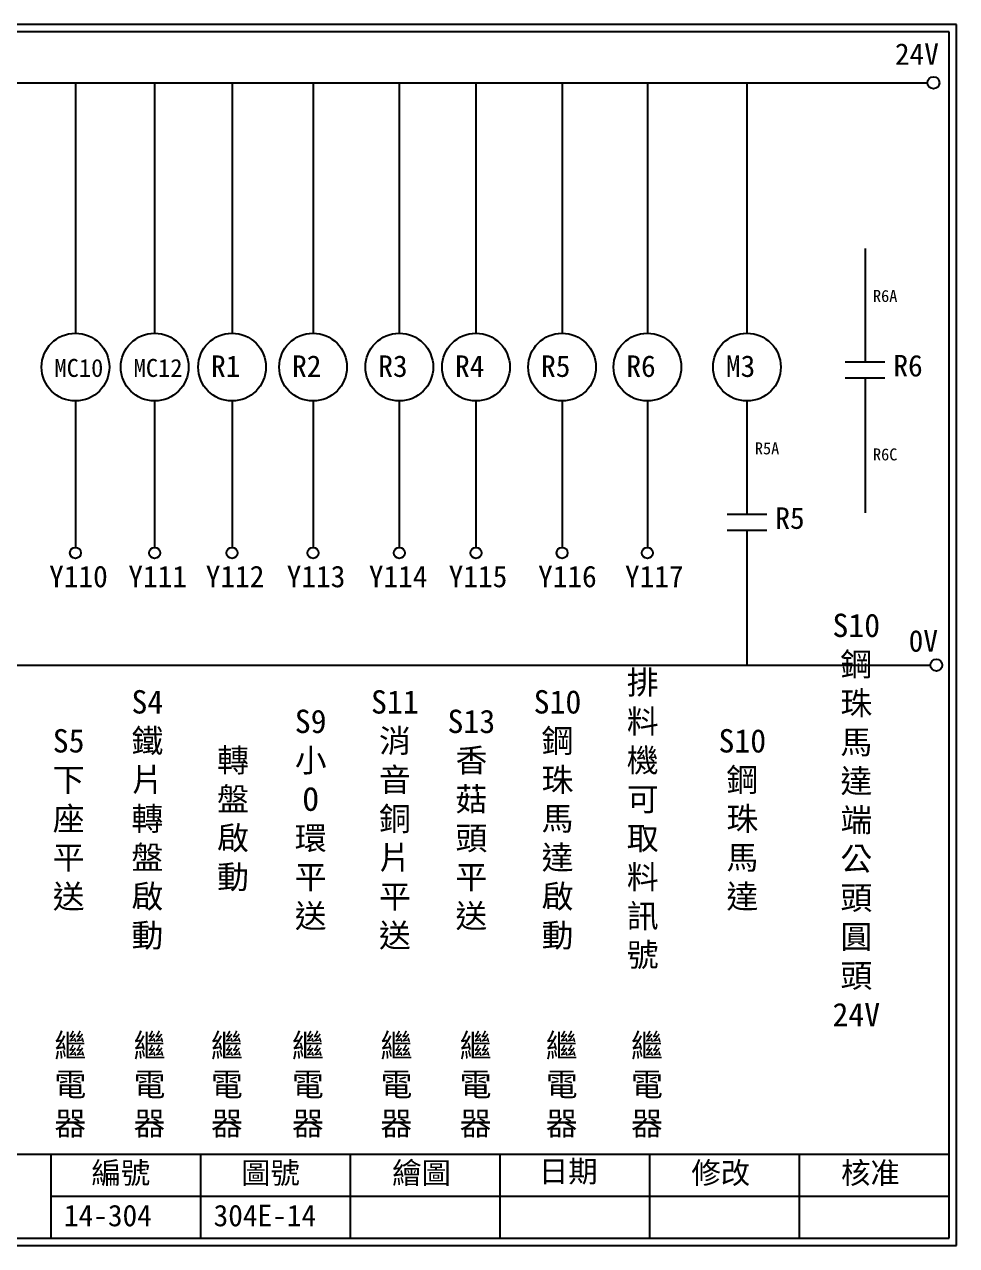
# Model space of a CAD drawing. Extents: x 926 to 1213, y 3 to 207.
# Drawn here: x 1057 to 1212.7, y 3 to 207 of the extents above; entities that cross this region are included whole.
import ezdxf

# ---------------------------------------------------------------- set-up
doc = ezdxf.new("R2010")
doc.units = 0
doc.layers.get('0').update_dxf_attribs({"linetype": 'CONTINUOUS'})
doc.layers.add('圖框層', color=7, linetype='CONTINUOUS')
doc.layers.add('標尺寸層', color=3, linetype='CONTINUOUS')
doc.styles.add('CNS', font='romanc.shx', dxfattribs={"bigfont": 'chineset.shx'})
doc.styles.add('STSL', font='kaiu.ttf')

msp = doc.modelspace()

# ---------------------------------------------------------------- linework, layer by layer
for centre in [(1208.88, 197.22), (1209.36, 99.96)]:
    msp.add_circle(centre, 1)
at = {"layer": '圖框層', "color": 7}
for p, q in [((1212.74, 206.97), (925.74, 206.97)), ((1212.74, 3), (1212.74, 206.97)), ((1211.49, 205.72), (926.99, 205.72)), ((1211.49, 4.25), (1211.49, 205.72)), ((926.99, 18.25), (1211.49, 18.25)), ((1061.49, 4.25), (1061.49, 18.25)), ((1086.49, 4.25), (1086.49, 18.25)), ((1111.49, 4.25), (1111.49, 18.25)), ((1136.49, 4.25), (1136.49, 18.25)), ((1161.49, 4.25), (1161.49, 18.25)), ((1186.49, 4.25), (1186.49, 18.25)), ((1061.49, 11.25), (1211.49, 11.25)), ((926.99, 4.25), (1211.49, 4.25)), ((925.74, 3), (1212.74, 3))]:
    msp.add_line(p, q, dxfattribs=at)
at = {"layer": '標尺寸層', "color": 7}
for p, q in [((930.28, 197.22), (1207.88, 197.22)), ((1065.54, 197.22), (1065.54, 155.39)), ((1078.77, 197.22), (1078.77, 155.39)), ((1091.7, 197.22), (1091.7, 155.39)), ((1105.23, 197.22), (1105.23, 155.39)), ((1119.64, 197.22), (1119.64, 155.39)), ((1132.45, 197.22), (1132.45, 155.39)), ((1146.84, 197.22), (1146.84, 155.39)), ((1161.09, 197.22), (1161.09, 155.39)), ((1177.72, 197.22), (1177.72, 155.39)), ((1197.45, 169.52), (1197.45, 150.6)), ((1197.45, 147.93), (1197.45, 125.41)), ((1065.54, 144.07), (1065.54, 119.62)), ((1078.77, 144.07), (1078.77, 119.62)), ((1091.7, 144.07), (1091.7, 119.62)), ((1105.23, 144.07), (1105.23, 119.62)), ((1119.64, 144.07), (1119.64, 119.62)), ((1132.45, 144.07), (1132.45, 119.62)), ((1146.84, 144.07), (1146.84, 119.62)), ((1161.09, 144.07), (1161.09, 119.62)), ((1177.72, 144.07), (1177.72, 125.15)), ((1177.72, 122.47), (1177.72, 99.96)), ((930.49, 99.96), (1208.36, 99.96))]:
    msp.add_line(p, q, dxfattribs=at)
at = {"layer": '標尺寸層'}
for p, q in [((1194.15, 150.6), (1197.45, 150.6)), ((1197.45, 150.6), (1200.75, 150.6)), ((1194.15, 147.93), (1197.45, 147.93)), ((1197.45, 147.93), (1200.75, 147.93)), ((1174.42, 125.15), (1177.72, 125.15)), ((1177.72, 125.15), (1181.02, 125.15)), ((1174.42, 122.47), (1177.72, 122.47)), ((1177.72, 122.47), (1181.02, 122.47))]:
    msp.add_line(p, q, dxfattribs=at)
at = {"layer": '標尺寸層', "color": 7}
for centre, radius in [((1065.54, 149.73), 5.66), ((1078.77, 149.73), 5.66), ((1091.7, 149.73), 5.66), ((1105.23, 149.73), 5.66), ((1119.64, 149.73), 5.66), ((1132.45, 149.73), 5.66), ((1146.84, 149.73), 5.66), ((1161.09, 149.73), 5.66), ((1177.72, 149.73), 5.66), ((1065.54, 118.7), 0.92), ((1078.77, 118.7), 0.92), ((1091.7, 118.7), 0.92), ((1105.23, 118.7), 0.92), ((1119.64, 118.7), 0.92), ((1132.45, 118.7), 0.92), ((1146.84, 118.7), 0.92), ((1161.09, 118.7), 0.92)]:
    msp.add_circle(centre, radius, dxfattribs=at)

# ---------------------------------------------------------------- texts
at = {"layer": '圖框層', "color": 4, "style": 'STSL'}
for s, height, p in [('24V', 3.6, (1202.44, 200.22)), ('R6A', 2, (1198.77, 160.62)), ('MC10', 3, (1062.03, 148.09)), ('MC12', 3, (1075.26, 148.09)), ('R1', 3.6, (1088.19, 148.09)), ('R2', 3.6, (1101.73, 148.09)), ('R3', 3.6, (1116.13, 148.09)), ('R4', 3.6, (1128.95, 148.09)), ('R5', 3.6, (1143.33, 148.09)), ('R6', 3.6, (1157.58, 148.09)), ('M3', 3.6, (1174.21, 148.09)), ('R6', 3.6, (1202.19, 148.17)), ('R5A', 2, (1179.04, 135.16)), ('R6C', 2, (1198.77, 134.15)), ('R5', 3.6, (1182.46, 122.71)), ('Y110', 3.6, (1061.14, 112.96)), ('Y111', 3.6, (1074.37, 112.96)), ('Y112', 3.6, (1087.3, 112.96)), ('Y113', 3.6, (1100.83, 112.96)), ('Y114', 3.6, (1114.55, 112.96)), ('Y115', 3.6, (1127.89, 112.96)), ('Y116', 3.6, (1142.83, 112.96)), ('Y117', 3.6, (1157.34, 112.96)), ('0V', 3.6, (1204.74, 102.2)), ('編號', 3.6, (1068.21, 13.34)), ('圖號', 3.6, (1093.21, 13.34)), ('繪圖', 3.6, (1118.44, 13.34)), ('日期', 3.6, (1142.96, 13.59)), ('修改', 3.6, (1168.44, 13.34)), ('核准', 3.6, (1193.44, 13.34)), ('14-304', 3.6, (1063.61, 6.22)), ('304E-14', 3.6, (1088.61, 6.22))]:
    msp.add_text(s, height=height, dxfattribs=at).set_placement(p)
at = {"layer": '標尺寸層', "color": 7, "char_height": 3.9, "width": 2.8481, "attachment_point": 5, "style": 'CNS'}
for s, insert in [('{\\fDFKai-SB|b0|i0|c136|p65;S10鋼珠馬達端公頭圓頭24V}', (1195.99, 74.09)), ('{\\fDFKai-SB|b0|i0|c136|p65;排料機可取料訊號}', (1160.31, 74.09)), ('{\\fDFKai-SB|b0|i0|c136|p65;S4鐵片轉盤啟動}', (1077.55, 74.09)), ('{\\fDFKai-SB|b0|i0|c136|p65;S11消音銅片平送}', (1118.9, 74.09)), ('{\\fDFKai-SB|b0|i0|c136|p65;S10鋼珠馬達啟動}', (1146.07, 74.09)), ('{\\fDFKai-SB|b0|i0|c136|p65;S9小O環平送}', (1104.84, 74.09)), ('{\\fDFKai-SB|b0|i0|c136|p65;S13香菇頭平送}', (1131.68, 74.09)), ('{\\fDFKai-SB|b0|i0|c136|p65;S5下座平送}', (1064.4, 74.09)), ('{\\fDFKai-SB|b0|i0|c136|p65;S10鋼珠馬達}', (1176.95, 74.09)), ('{\\fDFKai-SB|b0|i0|c136|p65;轉盤啟動}', (1091.86, 74.09)), ('{\\fDFKai-SB|b0|i0|c136|p65;繼電器}', (1064.68, 29.71)), ('{\\fDFKai-SB|b0|i0|c136|p65;繼電器}', (1077.91, 29.71)), ('{\\fDFKai-SB|b0|i0|c136|p65;繼電器}', (1090.84, 29.71)), ('{\\fDFKai-SB|b0|i0|c136|p65;繼電器}', (1104.37, 29.71)), ('{\\fDFKai-SB|b0|i0|c136|p65;繼電器}', (1119.16, 29.71)), ('{\\fDFKai-SB|b0|i0|c136|p65;繼電器}', (1132.39, 29.71)), ('{\\fDFKai-SB|b0|i0|c136|p65;繼電器}', (1146.78, 29.71)), ('{\\fDFKai-SB|b0|i0|c136|p65;繼電器}', (1161.02, 29.71))]:
    msp.add_mtext(s, dxfattribs=dict(at, insert=insert))

doc.saveas('drawing.dxf')
